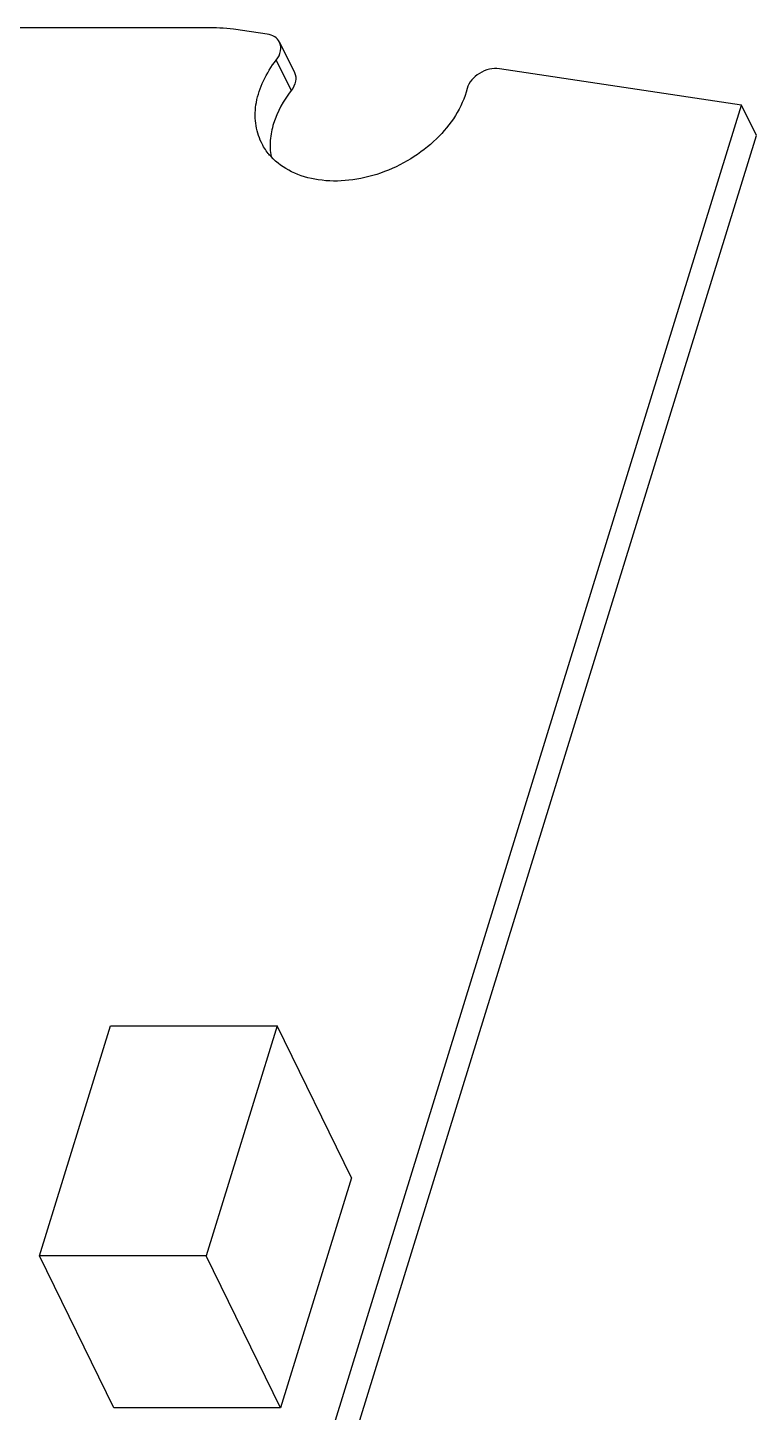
# Model space of a CAD drawing. Header units: millimetres. Extents: x 0 to 420, y 0 to 297.
# Drawn here: x 122.73 to 137.63, y 214.16 to 242.45 of the extents above; entities that cross this region are included whole.
import ezdxf

# ---------------------------------------------------------------- set-up
doc = ezdxf.new("R2010")
doc.units = ezdxf.units.MM
doc.header["$LTSCALE"] = 23.1
doc.layers.get('0').update_dxf_attribs({"linetype": 'CONTINUOUS'})

msp = doc.modelspace()

# ---------------------------------------------------------------- linework, layer by layer
at = {"color": 7, "linetype": 'CONTINUOUS'}
for p, q in [((126.375, 242.447), (122.159, 242.447)), ((127.625, 242.317), (127.121, 242.393)), ((127.878, 242.151), (128.183, 241.53)), ((137.324, 240.867), (132.376, 241.607)), ((123.292, 195.461), (137.324, 240.867)), ((137.629, 240.245), (137.324, 240.867)), ((123.597, 194.839), (137.629, 240.245)), ((122.967, 217.355), (124.419, 222.055)), ((124.419, 222.055), (127.827, 222.055)), ((127.827, 222.055), (126.375, 217.355)), ((129.352, 218.947), (127.827, 222.055)), ((129.352, 218.947), (127.9, 214.247)), ((126.375, 217.355), (122.967, 217.355)), ((124.492, 214.247), (122.967, 217.355)), ((127.9, 214.247), (126.375, 217.355)), ((127.9, 214.247), (124.492, 214.247))]:
    msp.add_line(p, q, dxfattribs=at)
at = {"color": 9, "linetype": 'CONTINUOUS'}
msp.add_line((127.812, 241.786), (128.117, 241.164), dxfattribs=at)
at = {"color": 7, "linetype": 'CONTINUOUS'}
for points, knots in [([(127.121, 242.393), (127.061, 242.402), (126.813, 242.434), (126.563, 242.447), (126.375, 242.447)], [0, 0, 0, 0, 0.245526, 1, 1, 1, 1]), ([(127.878, 242.151), (127.857, 242.195), (127.782, 242.276), (127.68, 242.309), (127.625, 242.317)], [0, 0, 0, 0, 0.471867, 1, 1, 1, 1]), ([(127.812, 241.786), (127.854, 241.84), (127.918, 241.959), (127.905, 242.098), (127.878, 242.151)], [0, 0, 0, 0, 0.536645, 1, 1, 1, 1]), ([(127.506, 240.102), (127.447, 240.224), (127.367, 240.498), (127.387, 240.936), (127.536, 241.38), (127.709, 241.654), (127.812, 241.786)], [0, 0, 0, 0, 0.226703, 0.464812, 0.72194, 1, 1, 1, 1]), ([(132.376, 241.607), (132.307, 241.617), (132.161, 241.607), (131.905, 241.503), (131.747, 241.331), (131.714, 241.202)], [0, 0, 0, 0, 0.249937, 0.516785, 1, 1, 1, 1]), ([(128.183, 241.53), (128.21, 241.476), (128.223, 241.337), (128.16, 241.218), (128.117, 241.164)], [0, 0, 0, 0, 0.463355, 1, 1, 1, 1]), ([(128.117, 241.164), (127.96, 240.963), (127.772, 240.629), (127.677, 240.152), (127.686, 239.923), (127.704, 239.814)], [0, 0, 0, 0, 0.529231, 0.771091, 1, 1, 1, 1]), ([(131.714, 241.202), (131.616, 240.814), (131.247, 240.263), (130.571, 239.746), (129.957, 239.455), (129.312, 239.305), (128.684, 239.309), (128.127, 239.469), (127.823, 239.685), (127.705, 239.813)], [0, 0, 0, 0, 0.243092, 0.378893, 0.517187, 0.652215, 0.778985, 0.894669, 1, 1, 1, 1]), ([(127.705, 239.813), (127.685, 239.834), (127.609, 239.923), (127.545, 240.023), (127.506, 240.102)], [0, 0, 0, 0, 0.252519, 1, 1, 1, 1])]:
    msp.add_open_spline(points, degree=3, knots=knots, dxfattribs=at)

doc.saveas('drawing.dxf')
